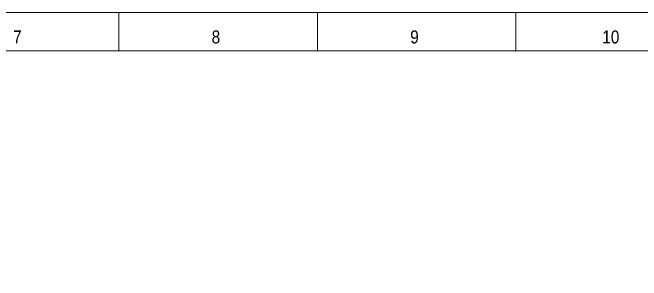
# Model space of a CAD drawing. Units: millimetres at full size. Extents: x -19442 to 19442, y -5866 to 5866.
# Drawn here: x 6975 to 9101, y 2599 to 3506 of the extents above; entities that cross this region are included whole.
import ezdxf
from ezdxf.enums import TextEntityAlignment as Align

# ---------------------------------------------------------------- set-up
doc = ezdxf.new("R2010")
doc.units = ezdxf.units.MM
doc.header["$LTSCALE"] = 3.6
doc.layers.add('1-2_Defpoints', color=134, linetype='Continuous', lineweight=9)
doc.layers.add('1-3_99_図枠', color=134, linetype='Continuous', lineweight=9)
doc.styles.add('ＭＳ Ｐゴシック', font='')
doc.styles.get('ＭＳ Ｐゴシック').set_extended_font_data('MS PGothic')

msp = doc.modelspace()

# ---------------------------------------------------------------- linework, layer by layer
at = {"layer": '1-2_Defpoints'}
msp.add_lwpolyline([(2634.798, -2190.619), (10691.206, -2190.619), (10691.206, 3505.831), (2634.798, 3505.831)], close=True, dxfattribs=at)
at = {"layer": '1-3_99_図枠'}
for p, q in [((7334.369, 3375.818), (7334.369, 3505.831)), ((8005.736, 3375.818), (8005.736, 3505.831)), ((8677.104, 3375.818), (8677.104, 3505.831)), ((8677.104, 3375.818), (8677.104, 3505.831))]:
    msp.add_line(p, q, dxfattribs=at)
msp.add_lwpolyline([(3024.437, -2061.188), (10561.193, -2061.188), (10561.193, 3375.818), (3024.437, 3375.818)], close=True, dxfattribs=at)

# ---------------------------------------------------------------- texts
at = {"layer": '1-3_99_図枠', "style": 'ＭＳ Ｐゴシック', "width": 0.9}
for s, p in [('7', (6976.865, 3388.091)), ('8', (7648.232, 3388.091)), ('9', (8319.6, 3388.091)), ('10', (8969.147, 3388.091))]:
    msp.add_text(s, height=43.99, dxfattribs=at).set_placement(p, align=Align.BOTTOM_LEFT)

doc.saveas('drawing.dxf')
